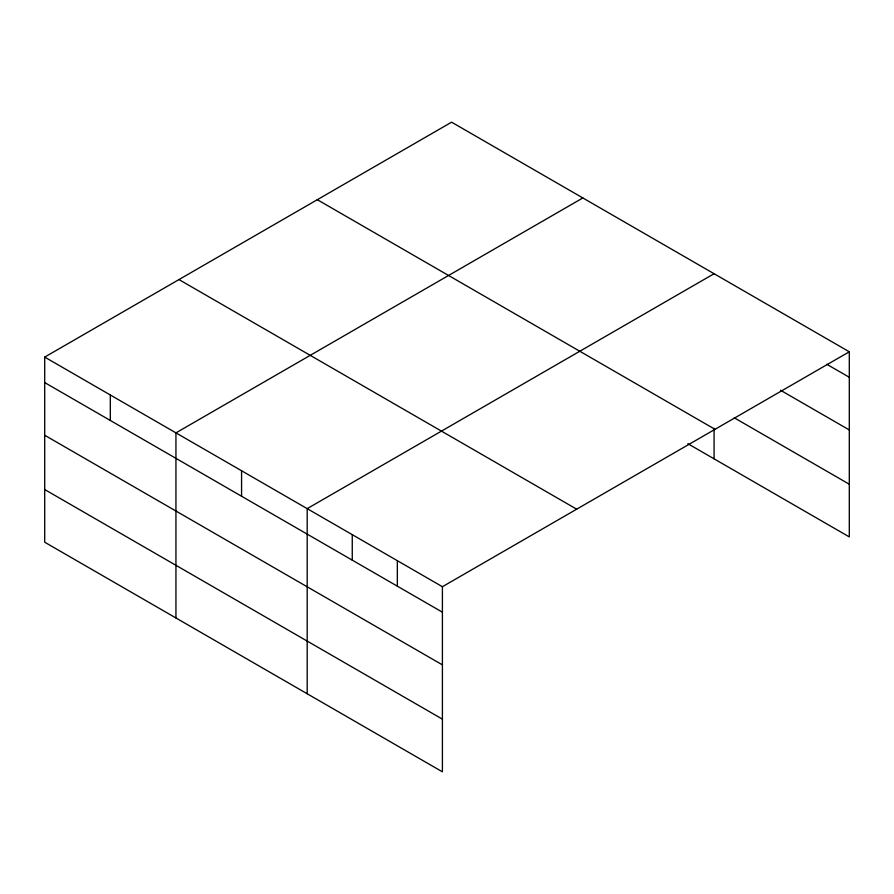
<?xml version="1.0" encoding="UTF-8"?>
<svg xmlns="http://www.w3.org/2000/svg" width="894" height="894" viewBox="0 0 894 894"><rect width="100%" height="100%" fill="white"/><g stroke="black" fill="none" stroke-linecap="round" stroke-linejoin="round"><path stroke-width="1.34" d="M849.3 351.789L451.593 122.176L44.7 357.097L44.7 542.211L442.407 771.824L442.407 586.71L849.3 351.789L849.3 536.903L687.832 443.681M582.832 197.954L175.939 432.875L175.939 617.977M714.082 273.72L307.19 508.641L307.19 693.755M826.76 364.26L849.3 377.268M780.507 390.231L849.3 429.947M734.242 417.8L849.3 484.224M317.314 199.697L715.021 429.321M178.979 279.576L576.686 509.189M44.7 357.097L442.407 586.71M44.7 382.576L442.407 612.189M44.7 435.255L442.407 664.868M44.7 489.532L442.407 719.145M714.082 428.338L714.082 458.834M397.338 560.683L397.338 586.162M352.258 534.668L352.258 560.147M241.57 470.758L241.57 496.237M110.32 394.98L110.32 420.459"/></g></svg>
